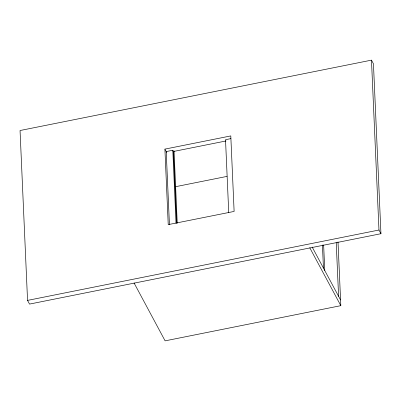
<?xml version="1.0" encoding="UTF-8"?>
<svg xmlns="http://www.w3.org/2000/svg" width="401" height="401" viewBox="0 0 401 401"><rect width="100%" height="100%" fill="white"/><g stroke="black" fill="none" stroke-linecap="round" stroke-linejoin="round"><path stroke-width="0.6" d="M371.476 60.145L20.05 130.52L27.549 300.399L29.524 304.088L380.95 233.708L373.451 63.829L371.476 60.145L378.975 230.024L380.95 233.708M164.901 149.117L230.791 135.924L234.124 211.427L168.235 224.62L164.901 149.117L166.656 152.395M173.463 151.483L172.806 150.255L166.215 151.573L169.438 224.58M230.911 138.621L225.522 139.698L228.74 212.705M172.976 151.583L226.059 140.951M175.593 186.691L227.021 176.395M27.549 300.399L378.975 230.024M338.008 241.933L340.82 305.667L165.107 340.855L134.049 282.941M312.178 247.051L340.569 300.003M309.762 247.753L340.82 305.667M336.223 242.62L338.594 296.319M323.632 244.926L324.765 270.53M322.429 244.966L323.447 268.074M174.039 150.811L177.237 223.247M173.463 151.458L176.63 223.267M172.806 150.255L176.029 223.262"/></g></svg>
